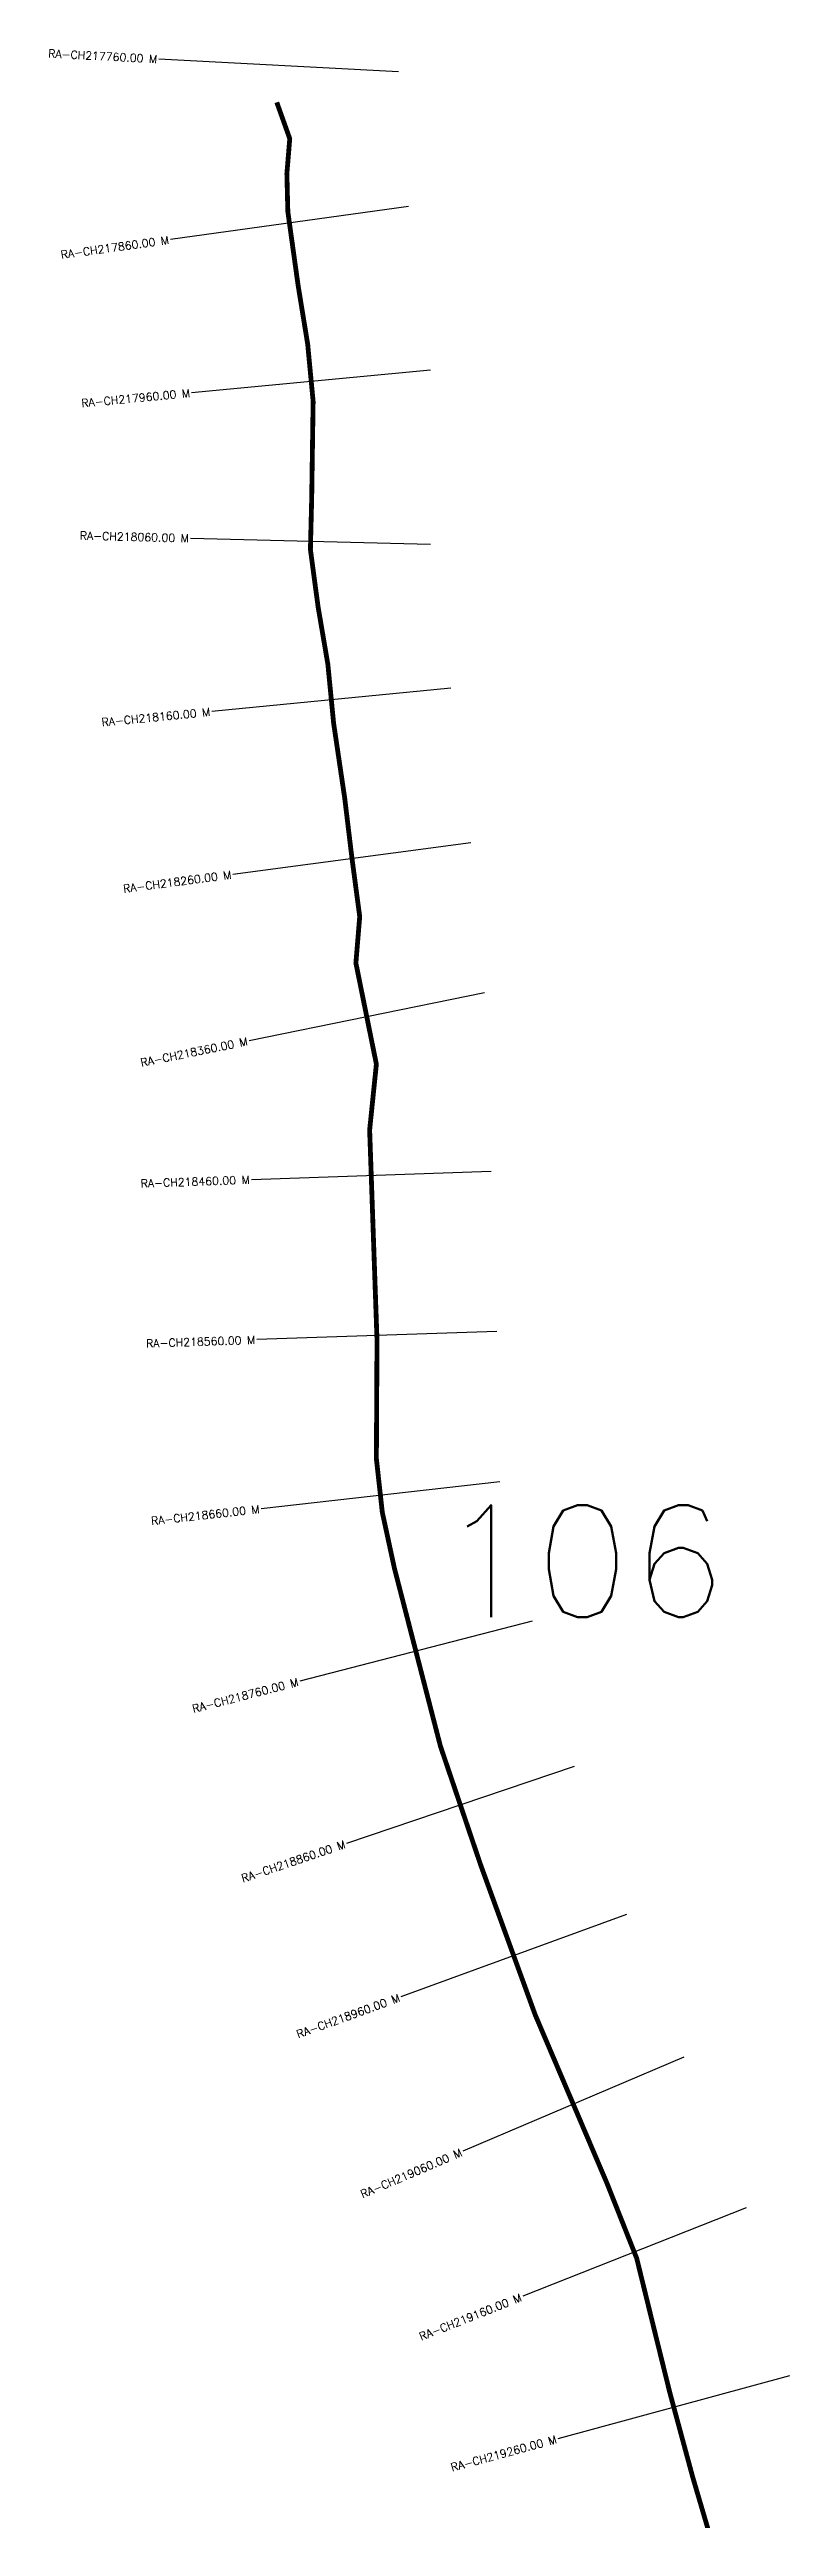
# Model space of a CAD drawing. Header units: metres. Extents: x 274205 to 276641, y 2064476 to 2067504.
# Drawn here: x 274205 to 274667, y 2065929 to 2067472 of the extents above; entities that cross this region are included whole.
import ezdxf
from ezdxf.enums import TextEntityAlignment as Align

# ---------------------------------------------------------------- set-up
doc = ezdxf.new("R2010")
doc.units = ezdxf.units.M
doc.header["$MEASUREMENT"] = 0
for name, color, linetype in [('CS', 134, 'Continuous'), ('CSMark', 6, 'Continuous'), ('NATURALLY PROTECTED', 3, 'Continuous')]:
    doc.layers.add(name, color=color, linetype=linetype)
doc.styles.get("Standard").update_dxf_attribs({"font": 'simplex.shx'})

msp = doc.modelspace()

# ---------------------------------------------------------------- linework, layer by layer
at = {"layer": 'CS'}
for p, q in [((274423.3, 2067458.2), (274273.5, 2067466.1)), ((274429.4, 2067374.1), (274280.8, 2067353.4)), ((274443.3, 2067271.8), (274294, 2067257.6)), ((274443.3, 2067162.9), (274293.3, 2067166.6)), ((274455.9, 2067073), (274306.6, 2067058.4)), ((274468.5, 2066976.4), (274319.8, 2066956.7)), ((274476.9, 2066882.6), (274329.9, 2066852.7)), ((274481.2, 2066771.1), (274331.3, 2066765.9)), ((274484.6, 2066671.1), (274334.7, 2066666)), ((274486.5, 2066577.1), (274337.4, 2066560.3)), ((274506.7, 2066490), (274361.5, 2066452.5)), ((274532.9, 2066399.3), (274390.8, 2066351.2)), ((274565.7, 2066306.7), (274424.7, 2066255.3)), ((274601.4, 2066217.6), (274463.4, 2066158.8)), ((274640.3, 2066123.4), (274500.8, 2066068.2)), ((274667.5, 2066018.5), (274522.7, 2065979.2))]:
    msp.add_line(p, q, dxfattribs=at)
at = {"layer": 'NATURALLY PROTECTED', "const_width": 3, "flags": 128}
msp.add_lwpolyline([(274347.2, 2067439.1), (274355.3, 2067416.4), (274353.5, 2067394.5), (274354.1, 2067370.8), (274360.5, 2067324.8), (274366.5, 2067288), (274369.9, 2067252.2), (274369, 2067191.7), (274368.2, 2067159.7), (274373, 2067123.8), (274379.1, 2067088), (274382.7, 2067051.1), (274389.6, 2067004.5), (274394.1, 2066967.2), (274399, 2066930.3), (274396.6, 2066901.3), (274409.4, 2066838.1), (274405.2, 2066797), (274409.8, 2066665.6), (274409.4, 2066591.6), (274413.1, 2066558.1), (274420.7, 2066523), (274449.4, 2066412), (274474.7, 2066337.3), (274508.6, 2066244.1), (274553.5, 2066138.7), (274572, 2066092), (274583.5, 2066045.2), (274592.7, 2066008), (274607, 2065955.2), (274624.1, 2065897.1)], dxfattribs=at)

# ---------------------------------------------------------------- texts
at = {"insert": (274448.1, 2066562.6), "char_height": 70, "attachment_point": 1}
msp.add_mtext_dynamic_manual_height_columns('106', width=95.172, gutter_width=1, heights=[0], dxfattribs=at)
at = {"layer": 'CSMark'}
for s, rotation, p in [('RA-CH217760.00 M', 356.9858, (274272.5, 2067466.1)), ('RA-CH217860.00 M', 7.9364, (274279.8, 2067353.2)), ('RA-CH217960.00 M', 5.414, (274293, 2067257.5)), ('RA-CH218060.00 M', 358.5595, (274292.3, 2067166.7)), ('RA-CH218160.00 M', 5.5695, (274305.6, 2067058.3)), ('RA-CH218260.00 M', 7.5599, (274318.8, 2066956.6)), ('RA-CH218360.00 M', 11.4852, (274328.9, 2066852.5)), ('RA-CH218460.00 M', 1.9764, (274330.3, 2066765.9)), ('RA-CH218560.00 M', 1.9764, (274333.7, 2066665.9)), ('RA-CH218660.00 M', 6.4138, (274336.4, 2066560.2)), ('RA-CH218760.00 M', 14.4971, (274360.5, 2066452.2)), ('RA-CH218860.00 M', 18.7031, (274389.8, 2066350.9)), ('RA-CH218960.00 M', 20.0018, (274423.8, 2066255)), ('RA-CH219060.00 M', 23.0859, (274462.5, 2066158.4)), ('RA-CH219160.00 M', 21.5713, (274499.8, 2066067.8)), ('RA-CH219260.00 M', 15.1929, (274521.8, 2065979))]:
    msp.add_text(s, height=5, rotation=rotation, dxfattribs=at).set_placement(p, align=Align.MIDDLE_RIGHT)

doc.saveas('drawing.dxf')
